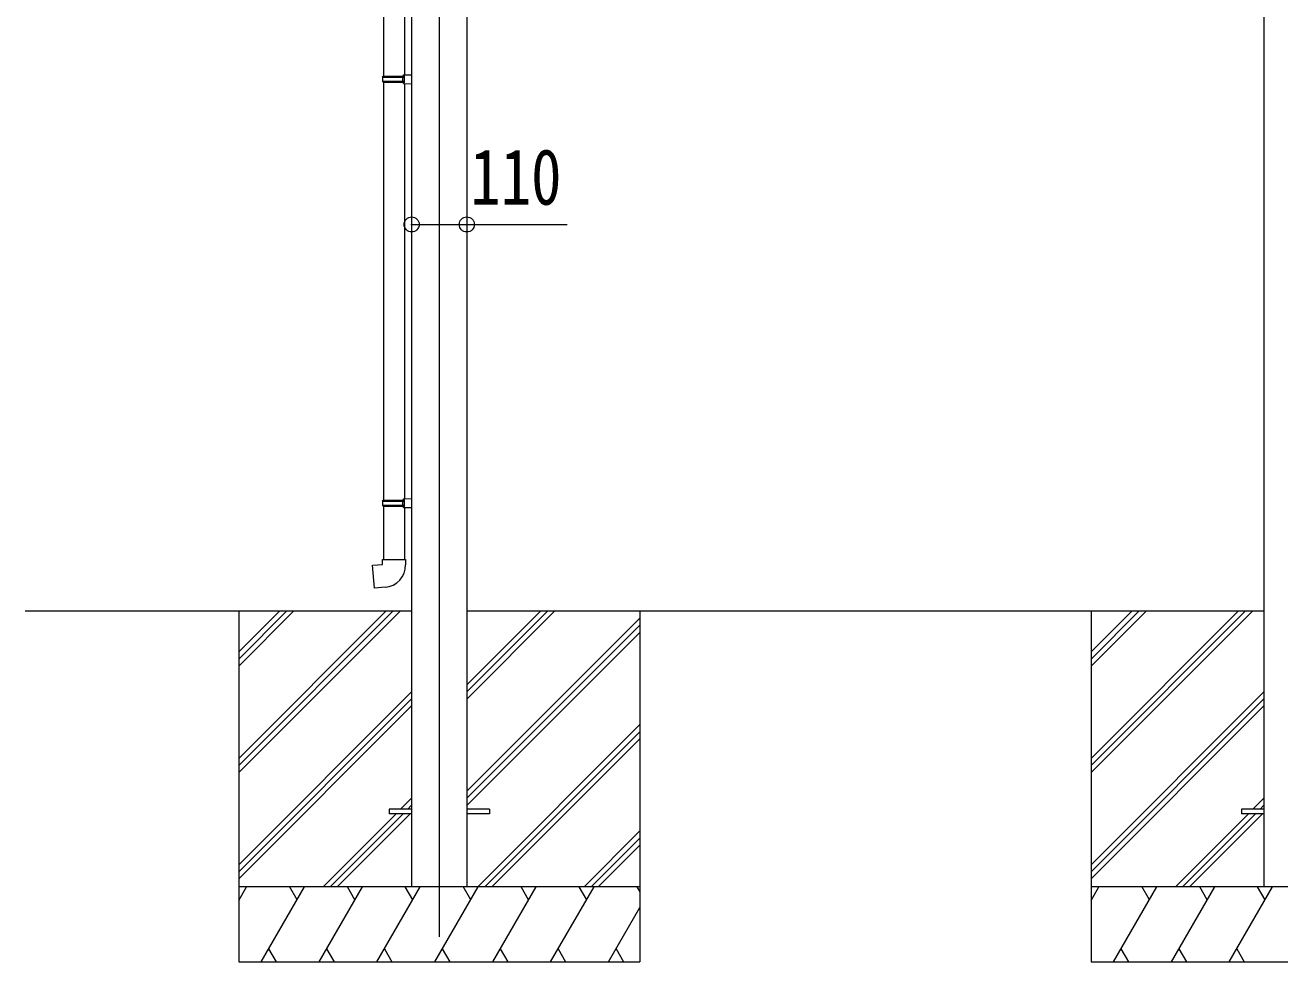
# Model space of a CAD drawing. Units: millimetres at full size; details may follow other scales. Extents: x -8385 to 8479, y -5853 to 5787.
# Drawn here: x -2712 to -209, y -2838 to -971 of the extents above; entities that cross this region are included whole.
import ezdxf
from ezdxf.enums import TextEntityAlignment as Align

# ---------------------------------------------------------------- set-up
doc = ezdxf.new("R2010")
doc.units = ezdxf.units.MM
doc.header["$LTSCALE"] = 30
doc.header["$PDMODE"] = 32
doc.header["$PDSIZE"] = 30
for name, color, linetype, lineweight in [('0-0_0', 7, 'Continuous', 9), ('0-1_本体', 4, 'Continuous', 9), ('0-2_部品', 7, 'Continuous', 9), ('0-8_PARTS2', 2, 'Continuous', 9), ('0-A_寸法', 6, 'Continuous', 9)]:
    doc.layers.add(name, color=color, linetype=linetype, lineweight=lineweight)
doc.styles.add('ＭＳ ゴシック', font='')
doc.styles.get('ＭＳ ゴシック').set_extended_font_data('MS Gothic')

msp = doc.modelspace()

# ---------------------------------------------------------------- linework, layer by layer
at = {"layer": '0-0_0'}
for p, q in [((-2711.5, -2138.5), (-1940.5, -2138.5)), ((-2285.5, -2138.5), (-2285.5, -2838.5)), ((-2285.5, -2432.67), (-1991.32, -2138.5)), ((-2285.5, -2446.81), (-1977.18, -2138.5)), ((-2285.5, -2460.96), (-1963.03, -2138.5)), ((-2285.5, -2248.83), (-2175.17, -2138.5)), ((-2285.5, -2234.68), (-2189.31, -2138.5)), ((-2285.5, -2220.54), (-2203.45, -2138.5)), ((-1830.5, -2138.5), (-240.5, -2138.5)), ((-1830.5, -2314.33), (-1654.67, -2138.5)), ((-1830.5, -2300.18), (-1668.81, -2138.5)), ((-1830.5, -2286.04), (-1682.95, -2138.5)), ((-1485.5, -2138.5), (-1485.5, -2838.5)), ((-585.5, -2138.5), (-585.5, -2838.5)), ((-585.5, -2432.67), (-291.32, -2138.5)), ((-585.5, -2446.81), (-277.18, -2138.5)), ((-585.5, -2460.96), (-263.03, -2138.5)), ((-585.5, -2248.83), (-475.17, -2138.5)), ((-585.5, -2234.68), (-489.31, -2138.5)), ((-585.5, -2220.54), (-503.45, -2138.5)), ((-1830.5, -2498.17), (-1485.5, -2153.18)), ((-1830.5, -2512.31), (-1485.5, -2167.32)), ((-1830.5, -2526.46), (-1485.5, -2181.46)), ((-2285.5, -2644.8), (-1940.5, -2299.81)), ((-585.5, -2644.8), (-240.5, -2299.81)), ((-2285.5, -2658.95), (-1940.5, -2313.95)), ((-585.5, -2658.95), (-240.5, -2313.95)), ((-2285.5, -2673.09), (-1940.5, -2328.09)), ((-585.5, -2673.09), (-240.5, -2328.09)), ((-1808.69, -2688.5), (-1485.5, -2365.31)), ((-1794.55, -2688.5), (-1485.5, -2379.45)), ((-1780.4, -2688.5), (-1485.5, -2393.59)), ((-1962.56, -2534), (-1940.5, -2511.94)), ((-1948.41, -2534), (-1940.5, -2526.08)), ((-262.56, -2534), (-240.5, -2511.94)), ((-248.41, -2534), (-240.5, -2526.08)), ((-2117.06, -2688.5), (-1971.56, -2543)), ((-2102.91, -2688.5), (-1957.41, -2543)), ((-2088.77, -2688.5), (-1943.27, -2543)), ((-417.06, -2688.5), (-271.56, -2543)), ((-402.91, -2688.5), (-257.41, -2543)), ((-388.77, -2688.5), (-243.27, -2543)), ((-1596.56, -2688.5), (-1485.5, -2577.44)), ((-1582.41, -2688.5), (-1485.5, -2591.58)), ((-1568.27, -2688.5), (-1485.5, -2605.72)), ((-1485.5, -2688.5), (-2285.5, -2688.5)), ((-2285.5, -2716), (-2269.62, -2688.5)), ((-2240.75, -2838.5), (-2154.15, -2688.5)), ((-2169.15, -2714.48), (-2184.15, -2688.49)), ((-2125.28, -2838.49), (-2038.68, -2688.5)), ((-2053.68, -2714.48), (-2068.68, -2688.5)), ((-2009.81, -2838.5), (-1923.21, -2688.5)), ((-1938.21, -2714.48), (-1953.21, -2688.5)), ((-1894.34, -2838.5), (-1807.74, -2688.5)), ((-1822.74, -2714.48), (-1837.74, -2688.49)), ((-1778.87, -2838.5), (-1692.27, -2688.5)), ((-1707.27, -2714.48), (-1722.27, -2688.5)), ((-1663.4, -2838.5), (-1576.8, -2688.5)), ((-1606.8, -2688.5), (-1591.8, -2714.48)), ((-1491.33, -2688.5), (-1485.5, -2698.6)), ((214.5, -2688.5), (-585.5, -2688.5)), ((-585.5, -2716), (-569.62, -2688.5)), ((-540.75, -2838.5), (-454.15, -2688.5)), ((-469.15, -2714.48), (-484.15, -2688.49)), ((-425.28, -2838.49), (-338.68, -2688.5)), ((-353.68, -2714.48), (-368.68, -2688.5)), ((-309.81, -2838.5), (-223.21, -2688.5)), ((-238.21, -2714.48), (-253.21, -2688.5)), ((-1547.93, -2838.5), (-1485.5, -2730.36)), ((-2225.75, -2812.52), (-2210.75, -2838.5)), ((-2110.28, -2812.52), (-2095.28, -2838.49)), ((-1994.81, -2812.51), (-1979.81, -2838.5)), ((-1879.34, -2812.52), (-1864.34, -2838.5)), ((-1763.87, -2812.52), (-1748.87, -2838.5)), ((-1648.4, -2812.52), (-1633.4, -2838.5)), ((-1532.93, -2812.52), (-1517.93, -2838.5)), ((-525.75, -2812.52), (-510.75, -2838.5)), ((-410.28, -2812.52), (-395.28, -2838.49)), ((-294.81, -2812.51), (-279.81, -2838.5)), ((-2285.5, -2838.5), (-1485.5, -2838.5)), ((-585.5, -2838.5), (214.5, -2838.5))]:
    msp.add_line(p, q, dxfattribs=at)
at = {"layer": '0-1_本体'}
for p, q in [((-1940.5, 191.51), (-1940.5, -2688.49)), ((-1830.5, 191.51), (-1830.5, -2688.49)), ((-240.5, 191.51), (-240.5, -2688.49))]:
    msp.add_line(p, q, dxfattribs=at)
at = {"layer": '0-2_部品'}
for p, q in [((-1996.5, -128.41), (-1996.5, -1072.6)), ((-1954.5, -130.97), (-1954.5, -1070.04)), ((-1998.5, -1074.6), (-1997.5, -1072.6)), ((-1998.5, -1074.6), (-1954.5, -1074.6)), ((-1998.5, -1074.6), (-1998.5, -1082.6)), ((-1997.5, -1072.6), (-1954.5, -1072.6)), ((-1958.98, -1074.6), (-1959.4, -1072.6)), ((-1956.5, -1070.1), (-1940.5, -1069.62)), ((-1956.5, -1072.1), (-1956.5, -1070.1)), ((-1956.5, -1072.1), (-1954.5, -1072.1)), ((-1940.5, -1069.62), (-1940.5, -1087.57)), ((-1998.5, -1082.6), (-1954.5, -1082.6)), ((-1998.5, -1082.6), (-1997.5, -1084.6)), ((-1997.5, -1084.6), (-1954.5, -1084.6)), ((-1996.5, -1084.6), (-1996.5, -1917.76)), ((-1956.5, -1087.1), (-1956.5, -1085.1)), ((-1956.5, -1087.1), (-1940.5, -1087.57)), ((-1954.5, -1087.15), (-1954.5, -1915.2)), ((-1998.5, -1919.76), (-1997.5, -1917.76)), ((-1998.5, -1919.76), (-1954.5, -1919.76)), ((-1998.5, -1919.76), (-1998.5, -1927.76)), ((-1997.5, -1917.76), (-1954.5, -1917.76)), ((-1958.98, -1919.76), (-1959.4, -1917.76)), ((-1956.5, -1915.26), (-1940.5, -1914.78)), ((-1956.5, -1917.26), (-1956.5, -1915.26)), ((-1956.5, -1917.26), (-1954.5, -1917.26)), ((-1940.5, -1914.78), (-1940.5, -1932.73)), ((-1998.5, -1927.76), (-1954.5, -1927.76)), ((-1998.5, -1927.76), (-1997.5, -1929.76)), ((-1997.5, -1929.76), (-1954.5, -1929.76)), ((-1996.5, -1929.76), (-1996.5, -2035.89)), ((-1956.5, -1932.26), (-1956.5, -1930.26)), ((-1956.5, -1932.26), (-1940.5, -1932.73)), ((-1954.5, -1932.31), (-1954.5, -2035.89)), ((-1998.5, -2035.89), (-1952.5, -2035.89)), ((-1998.5, -2045.89), (-1998.5, -2035.89)), ((-1952.5, -2035.89), (-1952.5, -2046.81))]:
    msp.add_line(p, q, dxfattribs=at)
at = {"layer": '0-2_部品', "color": 4}
for p, q in [((-1985.5, -2533.99), (-1985.5, -2542.99)), ((-1940.5, -2533.99), (-1985.5, -2533.99)), ((-1940.5, -2542.99), (-1985.5, -2542.99)), ((-1785.5, -2533.99), (-1830.5, -2533.99)), ((-1785.5, -2542.99), (-1830.5, -2542.99)), ((-1785.5, -2533.99), (-1785.5, -2542.99)), ((-285.5, -2533.99), (-285.5, -2542.99)), ((-240.5, -2533.99), (-285.5, -2533.99)), ((-240.5, -2542.99), (-285.5, -2542.99))]:
    msp.add_line(p, q, dxfattribs=at)
at = {"layer": '0-2_部品'}
for points in [[(-1958.98, -1074.6), (-1958.98, -1082.6), (-1959.4, -1084.6)], [(-1956.5, -1085.1), (-1954.5, -1085.1), (-1954.5, -1072.1)], [(-1958.98, -1919.76), (-1958.98, -1927.76), (-1959.4, -1929.76)], [(-1956.5, -1930.26), (-1954.5, -1930.26), (-1954.5, -1917.26)], [(-1993.58, -2091.64), (-2014.41, -2093.46), (-2018.42, -2047.64), (-1998.5, -2045.89)]]:
    msp.add_lwpolyline(points, dxfattribs=at)
msp.add_arc((-1997.5, -2046.81), 45, 275, 0, dxfattribs=at)
at = {"layer": '0-8_PARTS2'}
msp.add_line((-1885.5, 157.64), (-1885.5, -2788.5), dxfattribs=at)
at = {"layer": '0-A_寸法'}
for p, q in [((-1940.5, -1368.1), (-1830.5, -1368.1)), ((-1830.5, -1368.1), (-1630.5, -1368.1))]:
    msp.add_line(p, q, dxfattribs=at)
for p in [(-1940.5, -1368.1), (-1830.5, -1368.1)]:
    msp.add_point(p, dxfattribs=at)

# ---------------------------------------------------------------- texts
at = {"layer": '0-A_寸法', "color": 7, "style": 'ＭＳ ゴシック', "width": 0.8}
msp.add_text('110', height=111.4, dxfattribs=at).set_placement((-1823.5, -1362.1), align=Align.BOTTOM_LEFT)

doc.saveas('drawing.dxf')
